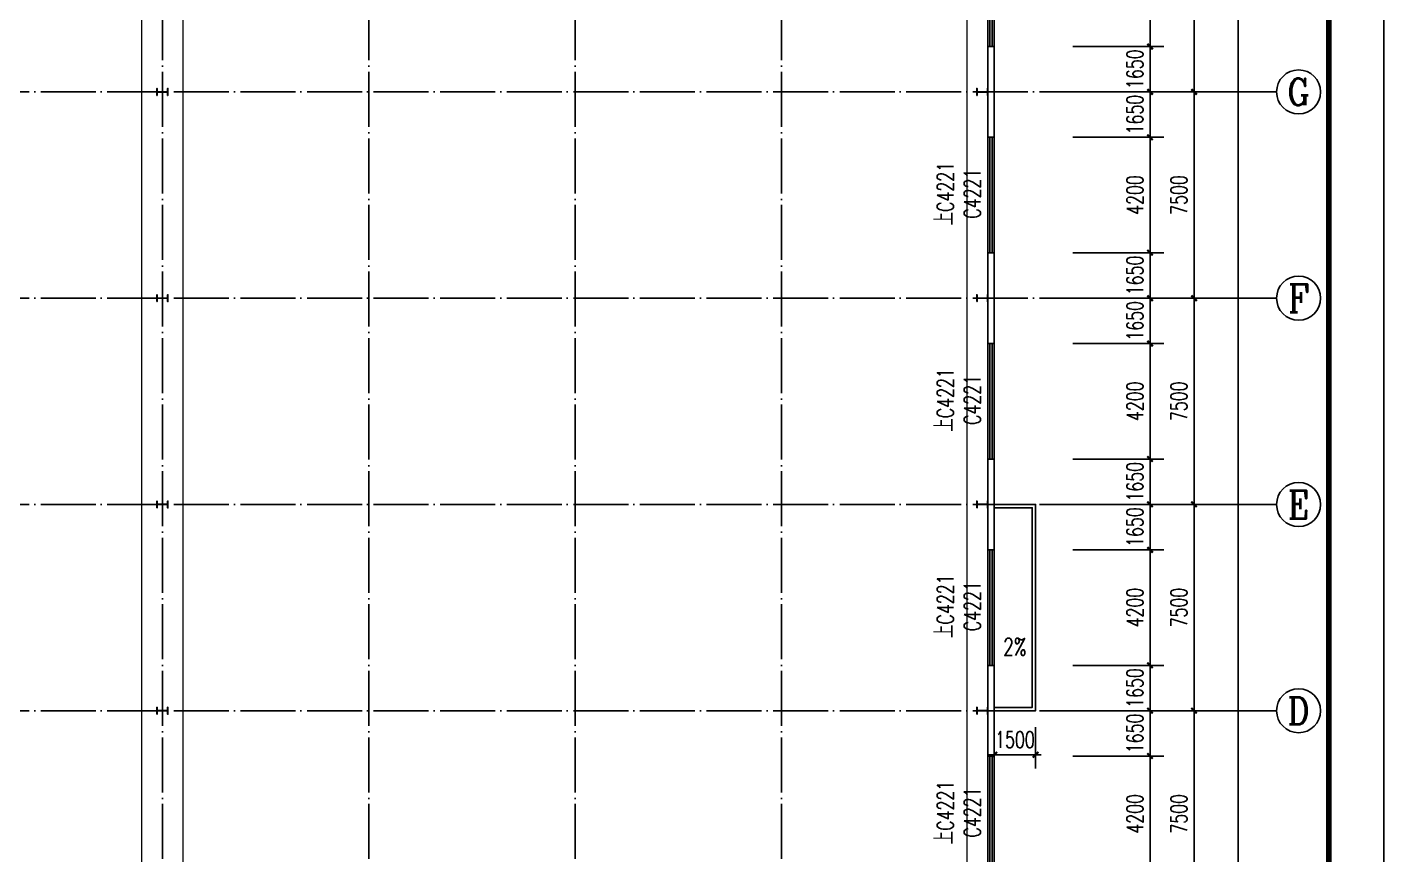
# Model space of a CAD drawing. Extents: x 14095202 to 14511487, y -1430609 to -90420.
# Drawn here: x 14457173 to 14506487, y -533411 to -503315 of the extents above; entities that cross this region are included whole.
import ezdxf
from ezdxf.enums import TextEntityAlignment as Align

# ---------------------------------------------------------------- set-up
doc = ezdxf.new("R2010")
doc.units = 0
doc.header["$LTSCALE"] = 1000
doc.header["$MEASUREMENT"] = 0
doc.linetypes.add('DASH', pattern=[0.35, 0.25, -0.1])
doc.linetypes.add('DOTE', pattern=[2.42, 2, -0.2, 0.02, -0.2])
for name, color, linetype in [('AXIS', 3, 'Continuous'), ('AXIS_TEXT', 7, 'Continuous'), ('COLUMN', 2, 'Continuous'), ('DIM_SYMB', 3, 'Continuous'), ('DOTE', 1, 'DOTE'), ('PUB_DIM', 3, 'Continuous'), ('PUB_TEXT', 7, 'Continuous'), ('TK', 4, 'Continuous'), ('WALL-PARAPET', 6, 'Continuous'), ('WINDOW', 4, 'Continuous'), ('WINDOW_TEXT', 7, 'Continuous')]:
    doc.layers.add(name, color=color, linetype=linetype)
doc.styles.add('_TCH_AXIS', font='COMPLEX', dxfattribs={"bigfont": 'GBCBIG'})
doc.styles.add('_TCH_DIM', font='SIMPLEX', dxfattribs={"bigfont": 'GBCBIG'})
doc.styles.add('_TCH_DIM_T3', font='SIMPLEX', dxfattribs={"width": 0.705882, "bigfont": 'GBCBIG'})
doc.styles.add('_TCH_WINDOW', font='SIMPLEX', dxfattribs={"height": 3.5, "bigfont": 'GBCBIG'})
doc.styles.add('COMPLEX', font='COMPLEX')
doc.dimstyles.new('_TCH_ARCH&&200', dxfattribs={"dimtxt": 595, "dimasz": 200, "dimexe": 500, "dimexo": 600, "dimgap": 252.5, "dimtad": 1, "dimdec": 0, "dimzin": 0, "dimdsep": 46, "dimtxsty": '_TCH_DIM_T3', "dimblk": 'ARCHTICK', "dimcen": 0.09, "dimclrt": 7, "dimazin": 2, "dimtfac": 1, "dimtdec": 0, "dimtix": 1, "dimtmove": 2, "dimatfit": 3, "dimfxl": 0, "dimtolj": 1, "dimtzin": 0, "dimarcsym": 0})

# ---------------------------------------------------------------- blocks, each defined once
blk = doc.blocks.new('A$C797E1D2B')
at = {"layer": 'COLUMN'}
h = blk.add_hatch(color=256, dxfattribs=at)
h.paths.add_polyline_path([(125, 400), (250, 400), (250, 388), (130, 388), (130, 200), (125, 200)])
h.paths.add_polyline_path([(0, 400), (125, 400), (125, 200), (120, 200), (120, 388), (0, 388)])
h.paths.add_polyline_path([(0, 12), (120, 12), (120, 200), (125, 200), (125, 0), (0, 0)])
h.paths.add_polyline_path([(125, 200), (130, 200), (130, 12), (250, 12), (250, 0), (125, 0)])
blk.add_lwpolyline([(250, 0), (250, 12), (130, 12), (130, 388), (250, 388), (250, 400), (0, 400), (0, 388), (120, 388), (120, 12), (0, 12), (0, 0)], close=True, dxfattribs=at)
blk = doc.blocks.new('GeYuanFrame_13285048', base_point=(20.09, 4.53))
at = {"layer": 'TK'}
blk.add_lwpolyline([(20.09, 4.53), (20.09, 598.53), (1071.09, 598.53), (1071.09, 4.53)], close=True, dxfattribs=at)
at = {"layer": 'TK', "const_width": 1}
blk.add_lwpolyline([(45.09, 588.53), (1061.09, 588.53), (1061.09, 14.53), (45.09, 14.53)], close=True, dxfattribs=at)
blk = doc.blocks.new('$TCHSYS$WIN2D')
for p, q in [((-0.5, 0.5), (0.5, 0.5)), ((-0.5, 0.5), (-0.5, -0.5)), ((0.5, 0.5), (0.5, -0.5)), ((0.5, 0.167), (-0.5, 0.167)), ((0.5, -0.167), (-0.5, -0.167)), ((-0.5, -0.5), (0.5, -0.5))]:
    blk.add_line(p, q)
blk = doc.blocks.new('_AXISO')
blk.add_circle((0, 0), 0.5)
at = {"layer": 'AXIS_TEXT', "style": 'COMPLEX', "width": 1.041667}
blk.add_attdef('A', text='', height=0.56, dxfattribs=at).set_placement((-0.25, -0.28), (0.25, -0.28), align=Align.FIT)
blk = doc.blocks.new('_ArchTick')
at = {"color": 0, "linetype": 'ByBlock', "const_width": 0.4}
blk.add_lwpolyline([(-0.5, -0.5), (0.5, 0.5)], dxfattribs=at)
blk = doc.blocks.new('*D251')
at = {"layer": 'AXIS', "color": 0, "lineweight": -2}
for p, q in [((14495187, -423180), (14501687, -423180)), ((14501187, -550660), (14501187, -423180)), ((14495187, -550660), (14501687, -550660))]:
    blk.add_line(p, q, dxfattribs=at)
at = {"layer": 'Defpoints', "color": 0}
for p in [(14494587, -423180), (14501187, -423180), (14494587, -550660)]:
    blk.add_point(p, dxfattribs=at)
at = {"layer": 'AXIS', "color": 0, "lineweight": -2, "xscale": 200, "yscale": 200, "zscale": 200}
for p, rotation in [((14501187, -423180), 90), ((14501187, -550660), 270)]:
    blk.add_blockref('_ArchTick', p, dxfattribs=dict(at, rotation=rotation))
at = {"layer": 'AXIS', "color": 7, "insert": (14500637, -486920), "char_height": 595, "attachment_point": 5, "rotation": 90, "style": '_TCH_DIM_T3'}
blk.add_mtext('\\A1;127480', dxfattribs=at)
blk = doc.blocks.new('*D255')
at = {"layer": 'AXIS', "color": 0, "lineweight": -2}
for p, q in [((14495187, -528170), (14500087, -528170)), ((14499587, -535670), (14499587, -528170)), ((14495187, -535670), (14500087, -535670))]:
    blk.add_line(p, q, dxfattribs=at)
at = {"layer": 'Defpoints', "color": 0}
for p in [(14494587, -528170), (14499587, -528170), (14494587, -535670)]:
    blk.add_point(p, dxfattribs=at)
at = {"layer": 'AXIS', "color": 0, "lineweight": -2, "xscale": 200, "yscale": 200, "zscale": 200}
for p, rotation in [((14499587, -528170), 90), ((14499587, -535670), 270)]:
    blk.add_blockref('_ArchTick', p, dxfattribs=dict(at, rotation=rotation))
at = {"layer": 'AXIS', "color": 7, "insert": (14499037, -531920), "char_height": 595, "attachment_point": 5, "rotation": 90, "style": '_TCH_DIM_T3'}
blk.add_mtext('\\A1;7500', dxfattribs=at)
blk = doc.blocks.new('*D256')
at = {"layer": 'AXIS', "color": 0, "lineweight": -2}
for p, q in [((14495187, -520670), (14500087, -520670)), ((14499587, -528170), (14499587, -520670)), ((14495187, -528170), (14500087, -528170))]:
    blk.add_line(p, q, dxfattribs=at)
at = {"layer": 'Defpoints', "color": 0}
for p in [(14494587, -520670), (14499587, -520670), (14494587, -528170)]:
    blk.add_point(p, dxfattribs=at)
at = {"layer": 'AXIS', "color": 0, "lineweight": -2, "xscale": 200, "yscale": 200, "zscale": 200}
for p, rotation in [((14499587, -520670), 90), ((14499587, -528170), 270)]:
    blk.add_blockref('_ArchTick', p, dxfattribs=dict(at, rotation=rotation))
at = {"layer": 'AXIS', "color": 7, "insert": (14499037, -524420), "char_height": 595, "attachment_point": 5, "rotation": 90, "style": '_TCH_DIM_T3'}
blk.add_mtext('\\A1;7500', dxfattribs=at)
blk = doc.blocks.new('*D257')
at = {"layer": 'AXIS', "color": 0, "lineweight": -2}
for p, q in [((14495187, -513170), (14500087, -513170)), ((14499587, -520670), (14499587, -513170)), ((14495187, -520670), (14500087, -520670))]:
    blk.add_line(p, q, dxfattribs=at)
at = {"layer": 'Defpoints', "color": 0}
for p in [(14494587, -513170), (14499587, -513170), (14494587, -520670)]:
    blk.add_point(p, dxfattribs=at)
at = {"layer": 'AXIS', "color": 0, "lineweight": -2, "xscale": 200, "yscale": 200, "zscale": 200}
for p, rotation in [((14499587, -513170), 90), ((14499587, -520670), 270)]:
    blk.add_blockref('_ArchTick', p, dxfattribs=dict(at, rotation=rotation))
at = {"layer": 'AXIS', "color": 7, "insert": (14499037, -516920), "char_height": 595, "attachment_point": 5, "rotation": 90, "style": '_TCH_DIM_T3'}
blk.add_mtext('\\A1;7500', dxfattribs=at)
blk = doc.blocks.new('*D258')
at = {"layer": 'AXIS', "color": 0, "lineweight": -2}
for p, q in [((14495187, -505670), (14500087, -505670)), ((14499587, -513170), (14499587, -505670)), ((14495187, -513170), (14500087, -513170))]:
    blk.add_line(p, q, dxfattribs=at)
at = {"layer": 'Defpoints', "color": 0}
for p in [(14494587, -505670), (14499587, -505670), (14494587, -513170)]:
    blk.add_point(p, dxfattribs=at)
at = {"layer": 'AXIS', "color": 0, "lineweight": -2, "xscale": 200, "yscale": 200, "zscale": 200}
for p, rotation in [((14499587, -505670), 90), ((14499587, -513170), 270)]:
    blk.add_blockref('_ArchTick', p, dxfattribs=dict(at, rotation=rotation))
at = {"layer": 'AXIS', "color": 7, "insert": (14499037, -509420), "char_height": 595, "attachment_point": 5, "rotation": 90, "style": '_TCH_DIM_T3'}
blk.add_mtext('\\A1;7500', dxfattribs=at)
blk = doc.blocks.new('*D259')
at = {"layer": 'AXIS', "color": 0, "lineweight": -2}
for p, q in [((14495187, -498170), (14500087, -498170)), ((14499587, -505670), (14499587, -498170)), ((14495187, -505670), (14500087, -505670))]:
    blk.add_line(p, q, dxfattribs=at)
at = {"layer": 'Defpoints', "color": 0}
for p in [(14494587, -498170), (14499587, -498170), (14494587, -505670)]:
    blk.add_point(p, dxfattribs=at)
at = {"layer": 'AXIS', "color": 0, "lineweight": -2, "xscale": 200, "yscale": 200, "zscale": 200}
for p, rotation in [((14499587, -498170), 90), ((14499587, -505670), 270)]:
    blk.add_blockref('_ArchTick', p, dxfattribs=dict(at, rotation=rotation))
at = {"layer": 'AXIS', "color": 7, "insert": (14499037, -501920), "char_height": 595, "attachment_point": 5, "rotation": 90, "style": '_TCH_DIM_T3'}
blk.add_mtext('\\A1;7500', dxfattribs=at)
blk = doc.blocks.new('*D448')
at = {"layer": 'Defpoints', "color": 0}
for p in [(14492327, -528170), (14493827, -528170), (14493827, -529770)]:
    blk.add_point(p, dxfattribs=at)
at = {"layer": 'PUB_DIM', "color": 0, "lineweight": -2}
for p, q in [((14492327, -528770), (14492327, -530270)), ((14493827, -528770), (14493827, -530270)), ((14492327, -529770), (14492127, -529770)), ((14492327, -529770), (14493827, -529770)), ((14493827, -529770), (14494027, -529770))]:
    blk.add_line(p, q, dxfattribs=at)
at = {"layer": 'PUB_DIM', "color": 0, "lineweight": -2, "xscale": 200, "yscale": 200, "zscale": 200}
blk.add_blockref('_ArchTick', (14492327, -529770), dxfattribs=at)
at = {"layer": 'PUB_DIM', "color": 0, "lineweight": -2, "xscale": 200, "yscale": 200, "zscale": 200, "rotation": 180}
blk.add_blockref('_ArchTick', (14493827, -529770), dxfattribs=at)
at = {"layer": 'PUB_DIM', "color": 7, "insert": (14493077, -529220), "char_height": 595, "attachment_point": 5, "style": '_TCH_DIM_T3'}
blk.add_mtext('\\A1;1500', dxfattribs=at)
blk = doc.blocks.new('*D674')
at = {"layer": 'Defpoints', "color": 0}
for p in [(14494587, -529820), (14497987, -529820), (14494587, -534020)]:
    blk.add_point(p, dxfattribs=at)
at = {"layer": 'PUB_DIM', "color": 0, "lineweight": -2}
for p, q in [((14495187, -529820), (14498487, -529820)), ((14497987, -534020), (14497987, -529820)), ((14495187, -534020), (14498487, -534020))]:
    blk.add_line(p, q, dxfattribs=at)
at = {"layer": 'PUB_DIM', "color": 0, "lineweight": -2, "xscale": 200, "yscale": 200, "zscale": 200}
for p, rotation in [((14497987, -529820), 90), ((14497987, -534020), 270)]:
    blk.add_blockref('_ArchTick', p, dxfattribs=dict(at, rotation=rotation))
at = {"layer": 'PUB_DIM', "color": 7, "insert": (14497437, -531920), "char_height": 595, "attachment_point": 5, "rotation": 90, "style": '_TCH_DIM_T3'}
blk.add_mtext('\\A1;4200', dxfattribs=at)
blk = doc.blocks.new('*D675')
at = {"layer": 'Defpoints', "color": 0}
for p in [(14494587, -528170), (14497987, -528170), (14494587, -529820)]:
    blk.add_point(p, dxfattribs=at)
at = {"layer": 'PUB_DIM', "color": 0, "lineweight": -2}
for p, q in [((14497987, -528170), (14497987, -527970)), ((14495187, -528170), (14498487, -528170)), ((14497987, -529820), (14497987, -528170)), ((14495187, -529820), (14498487, -529820)), ((14497987, -529820), (14497987, -530020))]:
    blk.add_line(p, q, dxfattribs=at)
at = {"layer": 'PUB_DIM', "color": 0, "lineweight": -2, "xscale": 200, "yscale": 200, "zscale": 200}
for p, rotation in [((14497987, -528170), 270), ((14497987, -529820), 90)]:
    blk.add_blockref('_ArchTick', p, dxfattribs=dict(at, rotation=rotation))
at = {"layer": 'PUB_DIM', "color": 7, "insert": (14497437, -528995), "char_height": 595, "attachment_point": 5, "rotation": 90, "style": '_TCH_DIM_T3'}
blk.add_mtext('\\A1;1650', dxfattribs=at)
blk = doc.blocks.new('*D676')
at = {"layer": 'Defpoints', "color": 0}
for p in [(14494587, -526520), (14497987, -526520), (14494587, -528170)]:
    blk.add_point(p, dxfattribs=at)
at = {"layer": 'PUB_DIM', "color": 0, "lineweight": -2}
for p, q in [((14495187, -526520), (14498487, -526520)), ((14497987, -526520), (14497987, -526320)), ((14497987, -528170), (14497987, -526520)), ((14495187, -528170), (14498487, -528170)), ((14497987, -528170), (14497987, -528370))]:
    blk.add_line(p, q, dxfattribs=at)
at = {"layer": 'PUB_DIM', "color": 0, "lineweight": -2, "xscale": 200, "yscale": 200, "zscale": 200}
for p, rotation in [((14497987, -526520), 270), ((14497987, -528170), 90)]:
    blk.add_blockref('_ArchTick', p, dxfattribs=dict(at, rotation=rotation))
at = {"layer": 'PUB_DIM', "color": 7, "insert": (14497437, -527345), "char_height": 595, "attachment_point": 5, "rotation": 90, "style": '_TCH_DIM_T3'}
blk.add_mtext('\\A1;1650', dxfattribs=at)
blk = doc.blocks.new('*D677')
at = {"layer": 'Defpoints', "color": 0}
for p in [(14494587, -522320), (14497987, -522320), (14494587, -526520)]:
    blk.add_point(p, dxfattribs=at)
at = {"layer": 'PUB_DIM', "color": 0, "lineweight": -2}
for p, q in [((14495187, -522320), (14498487, -522320)), ((14497987, -526520), (14497987, -522320)), ((14495187, -526520), (14498487, -526520))]:
    blk.add_line(p, q, dxfattribs=at)
at = {"layer": 'PUB_DIM', "color": 0, "lineweight": -2, "xscale": 200, "yscale": 200, "zscale": 200}
for p, rotation in [((14497987, -522320), 90), ((14497987, -526520), 270)]:
    blk.add_blockref('_ArchTick', p, dxfattribs=dict(at, rotation=rotation))
at = {"layer": 'PUB_DIM', "color": 7, "insert": (14497437, -524420), "char_height": 595, "attachment_point": 5, "rotation": 90, "style": '_TCH_DIM_T3'}
blk.add_mtext('\\A1;4200', dxfattribs=at)
blk = doc.blocks.new('*D678')
at = {"layer": 'Defpoints', "color": 0}
for p in [(14494587, -520670), (14497987, -520670), (14494587, -522320)]:
    blk.add_point(p, dxfattribs=at)
at = {"layer": 'PUB_DIM', "color": 0, "lineweight": -2}
for p, q in [((14495187, -520670), (14498487, -520670)), ((14497987, -520670), (14497987, -520470)), ((14497987, -522320), (14497987, -520670)), ((14495187, -522320), (14498487, -522320)), ((14497987, -522320), (14497987, -522520))]:
    blk.add_line(p, q, dxfattribs=at)
at = {"layer": 'PUB_DIM', "color": 0, "lineweight": -2, "xscale": 200, "yscale": 200, "zscale": 200}
for p, rotation in [((14497987, -520670), 270), ((14497987, -522320), 90)]:
    blk.add_blockref('_ArchTick', p, dxfattribs=dict(at, rotation=rotation))
at = {"layer": 'PUB_DIM', "color": 7, "insert": (14497437, -521495), "char_height": 595, "attachment_point": 5, "rotation": 90, "style": '_TCH_DIM_T3'}
blk.add_mtext('\\A1;1650', dxfattribs=at)
blk = doc.blocks.new('*D679')
at = {"layer": 'Defpoints', "color": 0}
for p in [(14494587, -519020), (14497987, -519020), (14494587, -520670)]:
    blk.add_point(p, dxfattribs=at)
at = {"layer": 'PUB_DIM', "color": 0, "lineweight": -2}
for p, q in [((14495187, -519020), (14498487, -519020)), ((14497987, -519020), (14497987, -518820)), ((14497987, -520670), (14497987, -519020)), ((14495187, -520670), (14498487, -520670)), ((14497987, -520670), (14497987, -520870))]:
    blk.add_line(p, q, dxfattribs=at)
at = {"layer": 'PUB_DIM', "color": 0, "lineweight": -2, "xscale": 200, "yscale": 200, "zscale": 200}
for p, rotation in [((14497987, -519020), 270), ((14497987, -520670), 90)]:
    blk.add_blockref('_ArchTick', p, dxfattribs=dict(at, rotation=rotation))
at = {"layer": 'PUB_DIM', "color": 7, "insert": (14497437, -519845), "char_height": 595, "attachment_point": 5, "rotation": 90, "style": '_TCH_DIM_T3'}
blk.add_mtext('\\A1;1650', dxfattribs=at)
blk = doc.blocks.new('*D680')
at = {"layer": 'Defpoints', "color": 0}
for p in [(14494587, -514820), (14497987, -514820), (14494587, -519020)]:
    blk.add_point(p, dxfattribs=at)
at = {"layer": 'PUB_DIM', "color": 0, "lineweight": -2}
for p, q in [((14495187, -514820), (14498487, -514820)), ((14497987, -519020), (14497987, -514820)), ((14495187, -519020), (14498487, -519020))]:
    blk.add_line(p, q, dxfattribs=at)
at = {"layer": 'PUB_DIM', "color": 0, "lineweight": -2, "xscale": 200, "yscale": 200, "zscale": 200}
for p, rotation in [((14497987, -514820), 90), ((14497987, -519020), 270)]:
    blk.add_blockref('_ArchTick', p, dxfattribs=dict(at, rotation=rotation))
at = {"layer": 'PUB_DIM', "color": 7, "insert": (14497437, -516920), "char_height": 595, "attachment_point": 5, "rotation": 90, "style": '_TCH_DIM_T3'}
blk.add_mtext('\\A1;4200', dxfattribs=at)
blk = doc.blocks.new('*D681')
at = {"layer": 'Defpoints', "color": 0}
for p in [(14494587, -513170), (14497987, -513170), (14494587, -514820)]:
    blk.add_point(p, dxfattribs=at)
at = {"layer": 'PUB_DIM', "color": 0, "lineweight": -2}
for p, q in [((14495187, -513170), (14498487, -513170)), ((14497987, -513170), (14497987, -512970)), ((14497987, -514820), (14497987, -513170)), ((14495187, -514820), (14498487, -514820)), ((14497987, -514820), (14497987, -515020))]:
    blk.add_line(p, q, dxfattribs=at)
at = {"layer": 'PUB_DIM', "color": 0, "lineweight": -2, "xscale": 200, "yscale": 200, "zscale": 200}
for p, rotation in [((14497987, -513170), 270), ((14497987, -514820), 90)]:
    blk.add_blockref('_ArchTick', p, dxfattribs=dict(at, rotation=rotation))
at = {"layer": 'PUB_DIM', "color": 7, "insert": (14497437, -513995), "char_height": 595, "attachment_point": 5, "rotation": 90, "style": '_TCH_DIM_T3'}
blk.add_mtext('\\A1;1650', dxfattribs=at)
blk = doc.blocks.new('*D682')
at = {"layer": 'Defpoints', "color": 0}
for p in [(14494587, -511520), (14497987, -511520), (14494587, -513170)]:
    blk.add_point(p, dxfattribs=at)
at = {"layer": 'PUB_DIM', "color": 0, "lineweight": -2}
for p, q in [((14497987, -511520), (14497987, -511320)), ((14495187, -511520), (14498487, -511520)), ((14497987, -513170), (14497987, -511520)), ((14495187, -513170), (14498487, -513170)), ((14497987, -513170), (14497987, -513370))]:
    blk.add_line(p, q, dxfattribs=at)
at = {"layer": 'PUB_DIM', "color": 0, "lineweight": -2, "xscale": 200, "yscale": 200, "zscale": 200}
for p, rotation in [((14497987, -511520), 270), ((14497987, -513170), 90)]:
    blk.add_blockref('_ArchTick', p, dxfattribs=dict(at, rotation=rotation))
at = {"layer": 'PUB_DIM', "color": 7, "insert": (14497437, -512345), "char_height": 595, "attachment_point": 5, "rotation": 90, "style": '_TCH_DIM_T3'}
blk.add_mtext('\\A1;1650', dxfattribs=at)
blk = doc.blocks.new('*D683')
at = {"layer": 'Defpoints', "color": 0}
for p in [(14494587, -507320), (14497987, -507320), (14494587, -511520)]:
    blk.add_point(p, dxfattribs=at)
at = {"layer": 'PUB_DIM', "color": 0, "lineweight": -2}
for p, q in [((14495187, -507320), (14498487, -507320)), ((14497987, -511520), (14497987, -507320)), ((14495187, -511520), (14498487, -511520))]:
    blk.add_line(p, q, dxfattribs=at)
at = {"layer": 'PUB_DIM', "color": 0, "lineweight": -2, "xscale": 200, "yscale": 200, "zscale": 200}
for p, rotation in [((14497987, -507320), 90), ((14497987, -511520), 270)]:
    blk.add_blockref('_ArchTick', p, dxfattribs=dict(at, rotation=rotation))
at = {"layer": 'PUB_DIM', "color": 7, "insert": (14497437, -509420), "char_height": 595, "attachment_point": 5, "rotation": 90, "style": '_TCH_DIM_T3'}
blk.add_mtext('\\A1;4200', dxfattribs=at)
blk = doc.blocks.new('*D684')
at = {"layer": 'Defpoints', "color": 0}
for p in [(14494587, -505670), (14497987, -505670), (14494587, -507320)]:
    blk.add_point(p, dxfattribs=at)
at = {"layer": 'PUB_DIM', "color": 0, "lineweight": -2}
for p, q in [((14497987, -505670), (14497987, -505470)), ((14495187, -505670), (14498487, -505670)), ((14497987, -507320), (14497987, -505670)), ((14495187, -507320), (14498487, -507320)), ((14497987, -507320), (14497987, -507520))]:
    blk.add_line(p, q, dxfattribs=at)
at = {"layer": 'PUB_DIM', "color": 0, "lineweight": -2, "xscale": 200, "yscale": 200, "zscale": 200}
for p, rotation in [((14497987, -505670), 270), ((14497987, -507320), 90)]:
    blk.add_blockref('_ArchTick', p, dxfattribs=dict(at, rotation=rotation))
at = {"layer": 'PUB_DIM', "color": 7, "insert": (14497437, -506495), "char_height": 595, "attachment_point": 5, "rotation": 90, "style": '_TCH_DIM_T3'}
blk.add_mtext('\\A1;1650', dxfattribs=at)
blk = doc.blocks.new('*D685')
at = {"layer": 'Defpoints', "color": 0}
for p in [(14494587, -504020), (14497987, -504020), (14494587, -505670)]:
    blk.add_point(p, dxfattribs=at)
at = {"layer": 'PUB_DIM', "color": 0, "lineweight": -2}
for p, q in [((14497987, -504020), (14497987, -503820)), ((14495187, -504020), (14498487, -504020)), ((14497987, -505670), (14497987, -504020)), ((14495187, -505670), (14498487, -505670)), ((14497987, -505670), (14497987, -505870))]:
    blk.add_line(p, q, dxfattribs=at)
at = {"layer": 'PUB_DIM', "color": 0, "lineweight": -2, "xscale": 200, "yscale": 200, "zscale": 200}
for p, rotation in [((14497987, -504020), 270), ((14497987, -505670), 90)]:
    blk.add_blockref('_ArchTick', p, dxfattribs=dict(at, rotation=rotation))
at = {"layer": 'PUB_DIM', "color": 7, "insert": (14497437, -504845), "char_height": 595, "attachment_point": 5, "rotation": 90, "style": '_TCH_DIM_T3'}
blk.add_mtext('\\A1;1650', dxfattribs=at)
blk = doc.blocks.new('*D686')
at = {"layer": 'Defpoints', "color": 0}
for p in [(14494587, -499820), (14497987, -499820), (14494587, -504020)]:
    blk.add_point(p, dxfattribs=at)
at = {"layer": 'PUB_DIM', "color": 0, "lineweight": -2}
for p, q in [((14495187, -499820), (14498487, -499820)), ((14497987, -504020), (14497987, -499820)), ((14495187, -504020), (14498487, -504020))]:
    blk.add_line(p, q, dxfattribs=at)
at = {"layer": 'PUB_DIM', "color": 0, "lineweight": -2, "xscale": 200, "yscale": 200, "zscale": 200}
for p, rotation in [((14497987, -499820), 90), ((14497987, -504020), 270)]:
    blk.add_blockref('_ArchTick', p, dxfattribs=dict(at, rotation=rotation))
at = {"layer": 'PUB_DIM', "color": 7, "insert": (14497437, -501920), "char_height": 595, "attachment_point": 5, "rotation": 90, "style": '_TCH_DIM_T3'}
blk.add_mtext('\\A1;4200', dxfattribs=at)

msp = doc.modelspace()

# ---------------------------------------------------------------- linework, layer by layer
at = {"linetype": 'DASH', "ltscale": 6, "const_width": 50}
for points in [[(14461336.9, -423420.3), (14461336.9, -550420.3)], [(14462836.9, -423420.3), (14462836.9, -550420.3)], [(14491336.9, -423420.3), (14491336.9, -550420.3)]]:
    msp.add_lwpolyline(points, dxfattribs=at)
at = {"ltscale": 0.5}
for points in [[(14492326.9, -528170.3), (14493826.9, -528170.3), (14493826.9, -520670.3), (14492326.9, -520670.3)], [(14492326.9, -528050.3), (14493706.9, -528050.3), (14493706.9, -520790.3), (14492326.9, -520790.3)]]:
    msp.add_lwpolyline(points, dxfattribs=at)
at = {"layer": 'AXIS'}
for p, q in [((14494586.9, -505670.3), (14502586.9, -505670.3)), ((14494586.9, -513170.3), (14502586.9, -513170.3)), ((14494586.9, -520670.3), (14502586.9, -520670.3)), ((14494586.9, -528170.3), (14502586.9, -528170.3))]:
    msp.add_line(p, q, dxfattribs=at)
at = {"layer": 'DIM_SYMB'}
msp.add_lwpolyline([(14492506.9, -526389.3, 0, 0, 0), (14493156.9, -526389.3, 120, 0, 0), (14493606.9, -526389.3, 0, 0, 0)], format="xyseb", dxfattribs=at)
at = {"layer": 'DOTE'}
for p, q in [((14462086.9, -552920.3), (14462086.9, -420920.3)), ((14469586.9, -552920.3), (14469586.9, -420920.3)), ((14477086.9, -552920.3), (14477086.9, -420920.3)), ((14484586.9, -552920.3), (14484586.9, -420920.3)), ((14492086.9, -552920.3), (14492086.9, -420920.3)), ((14399586.9, -505670.3), (14494586.9, -505670.3)), ((14399586.9, -513170.3), (14494586.9, -513170.3)), ((14399586.9, -520670.3), (14494586.9, -520670.3)), ((14399586.9, -528170.3), (14494586.9, -528170.3))]:
    msp.add_line(p, q, dxfattribs=at)
at = {"layer": 'WALL-PARAPET'}
for p, q in [((14492326.9, -504020.3), (14492086.9, -504020.3)), ((14492086.9, -504020.3), (14492086.9, -507320.3)), ((14492326.9, -507320.3), (14492326.9, -504020.3)), ((14492086.9, -507320.3), (14492326.9, -507320.3)), ((14492326.9, -511520.3), (14492086.9, -511520.3)), ((14492086.9, -511520.3), (14492086.9, -514820.3)), ((14492326.9, -514820.3), (14492326.9, -511520.3)), ((14492086.9, -514820.3), (14492326.9, -514820.3)), ((14492326.9, -519020.3), (14492086.9, -519020.3)), ((14492086.9, -519020.3), (14492086.9, -522320.3)), ((14492326.9, -522320.3), (14492326.9, -519020.3)), ((14492086.9, -522320.3), (14492326.9, -522320.3)), ((14492326.9, -526520.3), (14492086.9, -526520.3)), ((14492086.9, -526520.3), (14492086.9, -529820.3)), ((14492326.9, -529820.3), (14492326.9, -526520.3)), ((14492086.9, -529820.3), (14492326.9, -529820.3))]:
    msp.add_line(p, q, dxfattribs=at)

# ---------------------------------------------------------------- block references
at = {"xscale": 200, "yscale": 200, "zscale": 200, "rotation": 270}
msp.add_blockref('GeYuanFrame_13285048', (14387686.9, -387320.3), dxfattribs=at)
at = {"rotation": 270}
for p in [(14461886.9, -505545.3), (14491686.9, -505545.3), (14461886.9, -513045.3), (14491686.9, -513045.3), (14461886.9, -520545.3), (14491686.9, -520545.3), (14461886.9, -528045.3), (14491686.9, -528045.3)]:
    msp.add_blockref('A$C797E1D2B', p, dxfattribs=at)
at = {"layer": 'AXIS'}
ref = msp.add_blockref('_AXISO', (14503386.9, -505670.3), dxfattribs=dict(at, xscale=1600, yscale=1600, zscale=1600))
ref.add_attrib('A', 'G', dxfattribs={"layer": 'AXIS_TEXT', "ltscale": 0.5, "height": 971.8, "style": '_TCH_AXIS'}).set_placement((14502970.3, -506156.3), (14503803.4, -506156.3), align=Align.FIT)
ref = msp.add_blockref('_AXISO', (14503386.9, -513170.3), dxfattribs=dict(at, xscale=1600, yscale=1600, zscale=1600))
ref.add_attrib('A', 'F', dxfattribs={"layer": 'AXIS_TEXT', "ltscale": 0.5, "height": 1018.2, "style": '_TCH_AXIS'}).set_placement((14502999, -513679.4), (14503774.7, -513679.4), align=Align.FIT)
ref = msp.add_blockref('_AXISO', (14503386.9, -520670.3), dxfattribs=dict(at, xscale=1600, yscale=1600, zscale=1600))
ref.add_attrib('A', 'E', dxfattribs={"layer": 'AXIS_TEXT', "ltscale": 0.5, "height": 1018.2, "style": '_TCH_AXIS'}).set_placement((14502999, -521179.4), (14503774.7, -521179.4), align=Align.FIT)
ref = msp.add_blockref('_AXISO', (14503386.9, -528170.3), dxfattribs=dict(at, xscale=1600, yscale=1600, zscale=1600))
ref.add_attrib('A', 'D', dxfattribs={"layer": 'AXIS_TEXT', "ltscale": 0.5, "height": 994.9, "style": '_TCH_AXIS'}).set_placement((14502984.2, -528667.8), (14503789.5, -528667.8), align=Align.FIT)
at = {"layer": 'WINDOW'}
ref = msp.add_blockref('$TCHSYS$WIN2D', (14492206.9, -501920.3), dxfattribs=dict(at, xscale=-4200, yscale=-240, zscale=-4200, rotation=90))
ref.add_attrib('A', 'C4221', (14491824.6, -502780.3), dxfattribs={"layer": 'WINDOW_TEXT', "ltscale": 0.5, "height": 595, "rotation": 90, "style": '_TCH_WINDOW', "width": 0.705882})
ref = msp.add_blockref('$TCHSYS$WIN2D', (14492206.9, -509420.3), dxfattribs=dict(at, xscale=-4200, yscale=-240, zscale=-4200, rotation=90))
ref.add_attrib('A', 'C4221', (14491824.6, -510280.3), dxfattribs={"layer": 'WINDOW_TEXT', "ltscale": 0.5, "height": 595, "rotation": 90, "style": '_TCH_WINDOW', "width": 0.705882})
ref = msp.add_blockref('$TCHSYS$WIN2D', (14492206.9, -516920.3), dxfattribs=dict(at, xscale=-4200, yscale=-240, zscale=-4200, rotation=90))
ref.add_attrib('A', 'C4221', (14491824.6, -517780.3), dxfattribs={"layer": 'WINDOW_TEXT', "ltscale": 0.5, "height": 595, "rotation": 90, "style": '_TCH_WINDOW', "width": 0.705882})
ref = msp.add_blockref('$TCHSYS$WIN2D', (14492206.9, -524420.3), dxfattribs=dict(at, xscale=-4200, yscale=-240, zscale=-4200, rotation=90))
ref.add_attrib('A', 'C4221', (14491824.6, -525280.3), dxfattribs={"layer": 'WINDOW_TEXT', "ltscale": 0.5, "height": 595, "rotation": 90, "style": '_TCH_WINDOW', "width": 0.705882})
ref = msp.add_blockref('$TCHSYS$WIN2D', (14492206.9, -531920.3), dxfattribs=dict(at, xscale=-4200, yscale=-240, zscale=-4200, rotation=90))
ref.add_attrib('A', 'C4221', (14491824.6, -532780.3), dxfattribs={"layer": 'WINDOW_TEXT', "ltscale": 0.5, "height": 595, "rotation": 90, "style": '_TCH_WINDOW', "width": 0.705882})

# ---------------------------------------------------------------- texts
at = {"layer": 'PUB_TEXT', "style": '_TCH_DIM', "width": 0.705882}
msp.add_text('2%%%', height=637.5, dxfattribs=at).set_placement((14492649.7, -526164.3))
at = {"layer": 'WINDOW_TEXT', "style": '_TCH_WINDOW', "width": 0.705882}
for p in [(14490846.9, -510034.6), (14490846.9, -517534.6), (14490846.9, -525034.6), (14490846.9, -532534.6)]:
    msp.add_text('C4221', height=595, rotation=90, dxfattribs=at).set_placement(p)
at = {"layer": 'WINDOW_TEXT', "style": '_TCH_WINDOW'}
for p in [(14490846.9, -510526.1), (14490846.9, -518026.1), (14490846.9, -525526.1), (14490846.9, -533026.1)]:
    msp.add_text('上', height=675.2, rotation=90, dxfattribs=at).set_placement(p)

# ---------------------------------------------------------------- dimensions: what is measured, and where the dimension line sits
at = {"layer": 'AXIS'}
for p1, p2, distance, text, picture, middle in [((14494586.9, -550660.3), (14494586.9, -423180.3), -6600, '127480', '*D251', (14500636.9, -486920.3)), ((14494586.9, -505670.3), (14494586.9, -498170.3), -5000, '7500', '*D259', (14499036.9, -501920.3)), ((14494586.9, -513170.3), (14494586.9, -505670.3), -5000, '7500', '*D258', (14499036.9, -509420.3)), ((14494586.9, -520670.3), (14494586.9, -513170.3), -5000, '7500', '*D257', (14499036.9, -516920.3)), ((14494586.9, -528170.3), (14494586.9, -520670.3), -5000, '7500', '*D256', (14499036.9, -524420.3)), ((14494586.9, -535670.3), (14494586.9, -528170.3), -5000, '7500', '*D255', (14499036.9, -531920.3))]:
    dim = msp.add_aligned_dim(p1=p1, p2=p2, distance=distance, text=text, dimstyle='_TCH_ARCH&&200', dxfattribs=at)
    dim.commit()
    dim.dimension.update_dxf_attribs({"geometry": picture, "text_midpoint": middle})
at = {"layer": 'PUB_DIM'}
for p1, p2, distance, text, picture, middle in [((14494586.9, -504020.3), (14494586.9, -499820.3), -3400, '4200', '*D686', (14497436.9, -501920.3)), ((14494586.9, -505670.3), (14494586.9, -504020.3), -3400, '1650', '*D685', (14497436.9, -504845.3)), ((14494586.9, -507320.3), (14494586.9, -505670.3), -3400, '1650', '*D684', (14497436.9, -506495.3)), ((14494586.9, -511520.3), (14494586.9, -507320.3), -3400, '4200', '*D683', (14497436.9, -509420.3)), ((14494586.9, -513170.3), (14494586.9, -511520.3), -3400, '1650', '*D682', (14497436.9, -512345.3)), ((14494586.9, -514820.3), (14494586.9, -513170.3), -3400, '1650', '*D681', (14497436.9, -513995.3)), ((14494586.9, -519020.3), (14494586.9, -514820.3), -3400, '4200', '*D680', (14497436.9, -516920.3)), ((14494586.9, -520670.3), (14494586.9, -519020.3), -3400, '1650', '*D679', (14497436.9, -519845.3)), ((14494586.9, -522320.3), (14494586.9, -520670.3), -3400, '1650', '*D678', (14497436.9, -521495.3)), ((14494586.9, -526520.3), (14494586.9, -522320.3), -3400, '4200', '*D677', (14497436.9, -524420.3)), ((14494586.9, -528170.3), (14494586.9, -526520.3), -3400, '1650', '*D676', (14497436.9, -527345.3)), ((14494586.9, -529820.3), (14494586.9, -528170.3), -3400, '1650', '*D675', (14497436.9, -528995.3)), ((14492326.9, -528170.3), (14493826.9, -528170.3), -1600, '1500', '*D448', (14493076.9, -529220.3)), ((14494586.9, -534020.3), (14494586.9, -529820.3), -3400, '4200', '*D674', (14497436.9, -531920.3))]:
    dim = msp.add_aligned_dim(p1=p1, p2=p2, distance=distance, text=text, dimstyle='_TCH_ARCH&&200', dxfattribs=at)
    dim.commit()
    dim.dimension.update_dxf_attribs({"geometry": picture, "text_midpoint": middle})

doc.saveas('drawing.dxf')
